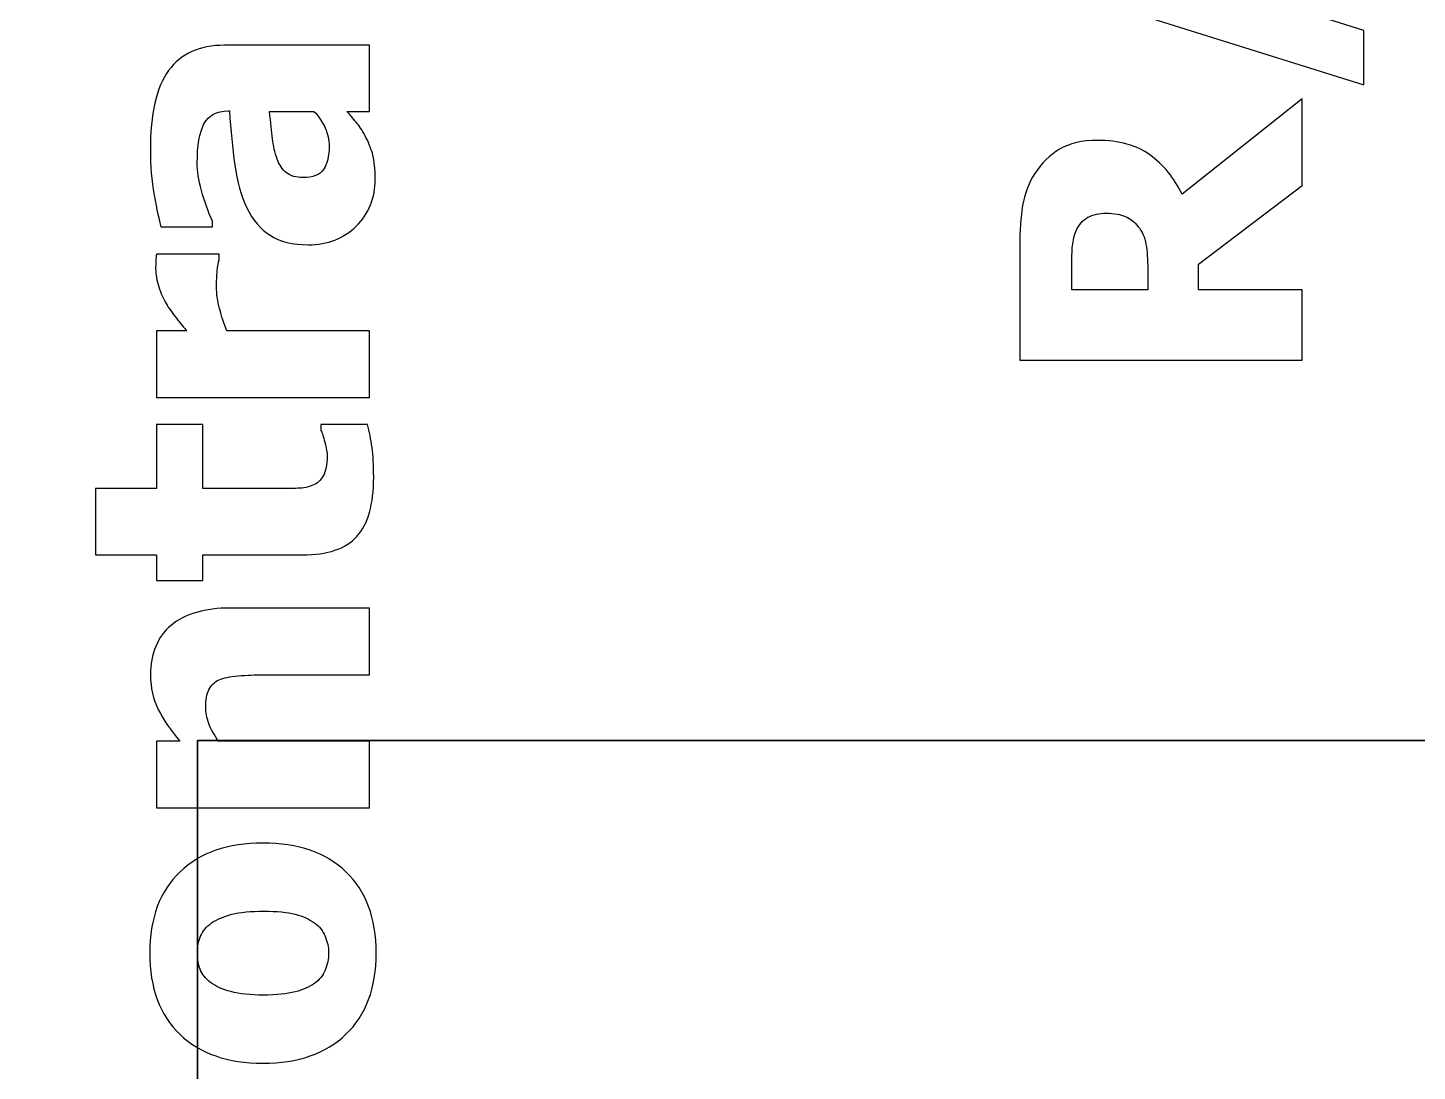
# Model space of a CAD drawing. Header units: centimetres. Extents: x -64.7 to 31.2, y -38.5 to 7.
# Drawn here: x -4.403 to -3.646, y 5.77 to 6.338 of the extents above; entities that cross this region are included whole.
import ezdxf

# ---------------------------------------------------------------- set-up
doc = ezdxf.new("R2010")
doc.units = ezdxf.units.CM
doc.header["$MEASUREMENT"] = 0
doc.layers.add('Layer 1', color=7, linetype='Continuous')

msp = doc.modelspace()

# ---------------------------------------------------------------- linework, layer by layer
at = {"layer": 'Layer 1', "color": 114, "lineweight": 35}
msp.add_open_spline([(-5.5, 6.95), (-5.5, 6.95), (2.5, 6.95), (2.5, 6.95), (2.5, 6.95), (2.5, 6.95), (2.5, 3.35), (2.5, 3.35), (2.5, 3.35), (2.5, 3.35), (-5.5, 3.35), (-5.5, 3.35), (-5.5, 3.35), (-5.5, 3.35), (-5.5, 6.95), (-5.5, 6.95)], degree=3, knots=[0, 0, 0, 0, 0.25, 0.25, 0.25, 0.25, 0.5, 0.5, 0.5, 0.5, 0.75, 0.75, 0.75, 0.75, 1, 1, 1, 1], dxfattribs=at)
at = {"layer": 'Layer 1', "color": 250, "lineweight": 35}
msp.add_open_spline([(-4.8, 6.41), (-4.8, 6.41), (1.8, 6.41), (1.8, 6.41), (1.8, 6.41), (1.8, 6.41), (1.8, 3.89), (1.8, 3.89), (1.8, 3.89), (1.8, 3.89), (-4.8, 3.89), (-4.8, 3.89), (-4.8, 3.89), (-4.8, 3.89), (-4.8, 6.41), (-4.8, 6.41)], degree=3, knots=[0, 0, 0, 0, 0.25, 0.25, 0.25, 0.25, 0.5, 0.5, 0.5, 0.5, 0.75, 0.75, 0.75, 0.75, 1, 1, 1, 1], dxfattribs=at)
at = {"layer": 'Layer 1', "color": 7}
for points, knots in [([(-3.86961, 6.39794), (-3.86961, 6.39794), (-3.6753, 6.33667), (-3.6753, 6.33667), (-3.6753, 6.33667), (-3.6753, 6.33667), (-3.6753, 6.307), (-3.6753, 6.307), (-3.6753, 6.307), (-3.6753, 6.307), (-3.86961, 6.36796), (-3.86961, 6.36796), (-3.86961, 6.36796), (-3.86961, 6.36796), (-3.86961, 6.39794), (-3.86961, 6.39794)], [0, 0, 0, 0, 0.25, 0.25, 0.25, 0.25, 0.5, 0.5, 0.5, 0.5, 0.75, 0.75, 0.75, 0.75, 1, 1, 1, 1]), ([(-4.22909, 6.2926), (-4.22701, 6.29013), (-4.22514, 6.28791), (-4.22348, 6.28594), (-4.22348, 6.28594), (-4.22186, 6.28396), (-4.2202, 6.28135), (-4.21854, 6.27803), (-4.21854, 6.27803), (-4.21696, 6.27479), (-4.21576, 6.27165), (-4.21491, 6.26858), (-4.21491, 6.26858), (-4.2141, 6.26551), (-4.21368, 6.26121), (-4.21368, 6.2557), (-4.21368, 6.2557), (-4.21368, 6.24544), (-4.21713, 6.2369), (-4.22401, 6.23013), (-4.22401, 6.23013), (-4.23089, 6.22332), (-4.23957, 6.21993), (-4.25005, 6.21993), (-4.25005, 6.21993), (-4.25866, 6.21993), (-4.26564, 6.22166), (-4.27093, 6.22512), (-4.27093, 6.22512), (-4.27622, 6.22854), (-4.28046, 6.23351), (-4.28353, 6.23997), (-4.28353, 6.23997), (-4.2867, 6.24653), (-4.28892, 6.25436), (-4.29016, 6.26346), (-4.29016, 6.26346), (-4.29139, 6.27257), (-4.29235, 6.28234), (-4.29305, 6.29282), (-4.29305, 6.29282), (-4.29305, 6.29282), (-4.29369, 6.29282), (-4.29369, 6.29282), (-4.29369, 6.29282), (-4.30007, 6.29282), (-4.30452, 6.29045), (-4.30695, 6.28572), (-4.30695, 6.28572), (-4.30939, 6.281), (-4.31062, 6.27391), (-4.31062, 6.26449), (-4.31062, 6.26449), (-4.31062, 6.26022), (-4.30984, 6.25521), (-4.30829, 6.24949), (-4.30829, 6.24949), (-4.30674, 6.24378), (-4.30476, 6.23817), (-4.30237, 6.23274), (-4.30237, 6.23274), (-4.30237, 6.23274), (-4.30237, 6.22963), (-4.30237, 6.22963), (-4.30237, 6.22963), (-4.30237, 6.22963), (-4.33038, 6.22963), (-4.33038, 6.22963), (-4.33038, 6.22963), (-4.3314, 6.23323), (-4.33263, 6.23902), (-4.33405, 6.24699), (-4.33405, 6.24699), (-4.33546, 6.255), (-4.33616, 6.26308), (-4.33616, 6.27119), (-4.33616, 6.27119), (-4.33616, 6.29119), (-4.33285, 6.30576), (-4.32618, 6.3149), (-4.32618, 6.3149), (-4.31955, 6.32404), (-4.30939, 6.32859), (-4.29573, 6.32859), (-4.29573, 6.32859), (-4.29573, 6.32859), (-4.21678, 6.32859), (-4.21678, 6.32859), (-4.21678, 6.32859), (-4.21678, 6.32859), (-4.21678, 6.2926), (-4.21678, 6.2926), (-4.21678, 6.2926), (-4.21678, 6.2926), (-4.22909, 6.2926), (-4.22909, 6.2926)], [0, 0, 0, 0, 0.041667, 0.041667, 0.041667, 0.041667, 0.083333, 0.083333, 0.083333, 0.083333, 0.125, 0.125, 0.125, 0.125, 0.166667, 0.166667, 0.166667, 0.166667, 0.208333, 0.208333, 0.208333, 0.208333, 0.25, 0.25, 0.25, 0.25, 0.291667, 0.291667, 0.291667, 0.291667, 0.333333, 0.333333, 0.333333, 0.333333, 0.375, 0.375, 0.375, 0.375, 0.416667, 0.416667, 0.416667, 0.416667, 0.458333, 0.458333, 0.458333, 0.458333, 0.5, 0.5, 0.5, 0.5, 0.541667, 0.541667, 0.541667, 0.541667, 0.583333, 0.583333, 0.583333, 0.583333, 0.625, 0.625, 0.625, 0.625, 0.666667, 0.666667, 0.666667, 0.666667, 0.708333, 0.708333, 0.708333, 0.708333, 0.75, 0.75, 0.75, 0.75, 0.791667, 0.791667, 0.791667, 0.791667, 0.833333, 0.833333, 0.833333, 0.833333, 0.875, 0.875, 0.875, 0.875, 0.916667, 0.916667, 0.916667, 0.916667, 0.958333, 0.958333, 0.958333, 0.958333, 1, 1, 1, 1]), ([(-3.70878, 6.29934), (-3.70878, 6.29934), (-3.70878, 6.25221), (-3.70878, 6.25221), (-3.70878, 6.25221), (-3.70878, 6.25221), (-3.76523, 6.20938), (-3.76523, 6.20938), (-3.76523, 6.20938), (-3.76523, 6.20938), (-3.76523, 6.19548), (-3.76523, 6.19548), (-3.76523, 6.19548), (-3.76523, 6.19548), (-3.70878, 6.19548), (-3.70878, 6.19548), (-3.70878, 6.19548), (-3.70878, 6.19548), (-3.70878, 6.15703), (-3.70878, 6.15703), (-3.70878, 6.15703), (-3.70878, 6.15703), (-3.86266, 6.15703), (-3.86266, 6.15703), (-3.86266, 6.15703), (-3.86266, 6.15703), (-3.86266, 6.21894), (-3.86266, 6.21894), (-3.86266, 6.21894), (-3.86266, 6.22748), (-3.86213, 6.23493), (-3.86108, 6.24124), (-3.86108, 6.24124), (-3.85998, 6.24759), (-3.85776, 6.25345), (-3.85441, 6.25881), (-3.85441, 6.25881), (-3.85088, 6.26435), (-3.84644, 6.26872), (-3.841, 6.27193), (-3.841, 6.27193), (-3.83561, 6.27518), (-3.82873, 6.2768), (-3.8204, 6.2768), (-3.8204, 6.2768), (-3.80862, 6.2768), (-3.79906, 6.27415), (-3.79172, 6.26886), (-3.79172, 6.26886), (-3.78438, 6.26354), (-3.77856, 6.25644), (-3.77422, 6.24755), (-3.77422, 6.24755), (-3.77422, 6.24755), (-3.70878, 6.29934), (-3.70878, 6.29934)], [0, 0, 0, 0, 0.071429, 0.071429, 0.071429, 0.071429, 0.142857, 0.142857, 0.142857, 0.142857, 0.214286, 0.214286, 0.214286, 0.214286, 0.285714, 0.285714, 0.285714, 0.285714, 0.357143, 0.357143, 0.357143, 0.357143, 0.428571, 0.428571, 0.428571, 0.428571, 0.5, 0.5, 0.5, 0.5, 0.571429, 0.571429, 0.571429, 0.571429, 0.642857, 0.642857, 0.642857, 0.642857, 0.714286, 0.714286, 0.714286, 0.714286, 0.785714, 0.785714, 0.785714, 0.785714, 0.857143, 0.857143, 0.857143, 0.857143, 0.928571, 0.928571, 0.928571, 0.928571, 1, 1, 1, 1]), ([(-4.24705, 6.2926), (-4.24705, 6.2926), (-4.27125, 6.2926), (-4.27125, 6.2926), (-4.27125, 6.2926), (-4.27061, 6.28647), (-4.27009, 6.28149), (-4.26966, 6.27772), (-4.26966, 6.27772), (-4.2692, 6.27391), (-4.26832, 6.2702), (-4.26702, 6.26653), (-4.26702, 6.26653), (-4.26592, 6.26336), (-4.26423, 6.26092), (-4.26201, 6.25916), (-4.26201, 6.25916), (-4.25975, 6.2574), (-4.25679, 6.25651), (-4.25305, 6.25651), (-4.25305, 6.25651), (-4.24761, 6.25651), (-4.24387, 6.258), (-4.24183, 6.26092), (-4.24183, 6.26092), (-4.23982, 6.26385), (-4.23879, 6.26816), (-4.23879, 6.27387), (-4.23879, 6.27387), (-4.23879, 6.27705), (-4.23953, 6.28029), (-4.24098, 6.28361), (-4.24098, 6.28361), (-4.24243, 6.28692), (-4.24444, 6.28992), (-4.24705, 6.2926)], [0, 0, 0, 0, 0.111111, 0.111111, 0.111111, 0.111111, 0.222222, 0.222222, 0.222222, 0.222222, 0.333333, 0.333333, 0.333333, 0.333333, 0.444444, 0.444444, 0.444444, 0.444444, 0.555556, 0.555556, 0.555556, 0.555556, 0.666667, 0.666667, 0.666667, 0.666667, 0.777778, 0.777778, 0.777778, 0.777778, 0.888889, 0.888889, 0.888889, 0.888889, 1, 1, 1, 1]), ([(-3.81553, 6.23711), (-3.81938, 6.23711), (-3.82273, 6.23637), (-3.82552, 6.23489), (-3.82552, 6.23489), (-3.8283, 6.23341), (-3.83045, 6.23094), (-3.83197, 6.22752), (-3.83197, 6.22752), (-3.833, 6.22508), (-3.83363, 6.2224), (-3.83391, 6.21944), (-3.83391, 6.21944), (-3.83419, 6.21647), (-3.83434, 6.21281), (-3.83434, 6.2084), (-3.83434, 6.2084), (-3.83434, 6.2084), (-3.83434, 6.19548), (-3.83434, 6.19548), (-3.83434, 6.19548), (-3.83434, 6.19548), (-3.79292, 6.19548), (-3.79292, 6.19548), (-3.79292, 6.19548), (-3.79292, 6.19548), (-3.79292, 6.20653), (-3.79292, 6.20653), (-3.79292, 6.20653), (-3.79292, 6.21192), (-3.79324, 6.21647), (-3.79391, 6.22021), (-3.79391, 6.22021), (-3.79454, 6.22399), (-3.79595, 6.22716), (-3.79807, 6.22977), (-3.79807, 6.22977), (-3.80001, 6.23224), (-3.8023, 6.23411), (-3.80502, 6.23531), (-3.80502, 6.23531), (-3.8077, 6.23651), (-3.81119, 6.23711), (-3.81553, 6.23711)], [0, 0, 0, 0, 0.090909, 0.090909, 0.090909, 0.090909, 0.181818, 0.181818, 0.181818, 0.181818, 0.272727, 0.272727, 0.272727, 0.272727, 0.363636, 0.363636, 0.363636, 0.363636, 0.454545, 0.454545, 0.454545, 0.454545, 0.545455, 0.545455, 0.545455, 0.545455, 0.636364, 0.636364, 0.636364, 0.636364, 0.727273, 0.727273, 0.727273, 0.727273, 0.818182, 0.818182, 0.818182, 0.818182, 0.909091, 0.909091, 0.909091, 0.909091, 1, 1, 1, 1]), ([(-4.29866, 6.21478), (-4.29866, 6.21478), (-4.29866, 6.21179), (-4.29866, 6.21179), (-4.29866, 6.21179), (-4.29915, 6.21041), (-4.29951, 6.2084), (-4.29975, 6.20579), (-4.29975, 6.20579), (-4.3, 6.20318), (-4.30011, 6.20028), (-4.30011, 6.19711), (-4.30011, 6.19711), (-4.30011, 6.1933), (-4.29954, 6.18935), (-4.29845, 6.18515), (-4.29845, 6.18515), (-4.29736, 6.18099), (-4.29605, 6.17693), (-4.29453, 6.17301), (-4.29453, 6.17301), (-4.29453, 6.17301), (-4.21678, 6.17301), (-4.21678, 6.17301), (-4.21678, 6.17301), (-4.21678, 6.17301), (-4.21678, 6.13685), (-4.21678, 6.13685), (-4.21678, 6.13685), (-4.21678, 6.13685), (-4.33285, 6.13685), (-4.33285, 6.13685), (-4.33285, 6.13685), (-4.33285, 6.13685), (-4.33285, 6.17301), (-4.33285, 6.17301), (-4.33285, 6.17301), (-4.33285, 6.17301), (-4.31623, 6.17301), (-4.31623, 6.17301), (-4.31623, 6.17301), (-4.31775, 6.17467), (-4.31965, 6.17697), (-4.32194, 6.17989), (-4.32194, 6.17989), (-4.32427, 6.18282), (-4.32611, 6.1855), (-4.32748, 6.1879), (-4.32748, 6.1879), (-4.32907, 6.19051), (-4.33041, 6.19358), (-4.33158, 6.19704), (-4.33158, 6.19704), (-4.3327, 6.20053), (-4.33327, 6.20381), (-4.33327, 6.20692), (-4.33327, 6.20692), (-4.33327, 6.20808), (-4.33323, 6.20942), (-4.33316, 6.21087), (-4.33316, 6.21087), (-4.33309, 6.21231), (-4.33299, 6.21362), (-4.33285, 6.21478), (-4.33285, 6.21478), (-4.33285, 6.21478), (-4.29866, 6.21478), (-4.29866, 6.21478)], [0, 0, 0, 0, 0.058824, 0.058824, 0.058824, 0.058824, 0.117647, 0.117647, 0.117647, 0.117647, 0.176471, 0.176471, 0.176471, 0.176471, 0.235294, 0.235294, 0.235294, 0.235294, 0.294118, 0.294118, 0.294118, 0.294118, 0.352941, 0.352941, 0.352941, 0.352941, 0.411765, 0.411765, 0.411765, 0.411765, 0.470588, 0.470588, 0.470588, 0.470588, 0.529412, 0.529412, 0.529412, 0.529412, 0.588235, 0.588235, 0.588235, 0.588235, 0.647059, 0.647059, 0.647059, 0.647059, 0.705882, 0.705882, 0.705882, 0.705882, 0.764706, 0.764706, 0.764706, 0.764706, 0.823529, 0.823529, 0.823529, 0.823529, 0.882353, 0.882353, 0.882353, 0.882353, 0.941176, 0.941176, 0.941176, 0.941176, 1, 1, 1, 1]), ([(-4.21452, 6.09332), (-4.21452, 6.07857), (-4.21756, 6.06785), (-4.22362, 6.06115), (-4.22362, 6.06115), (-4.22969, 6.05441), (-4.23961, 6.05106), (-4.25336, 6.05106), (-4.25336, 6.05106), (-4.25336, 6.05106), (-4.30762, 6.05106), (-4.30762, 6.05106), (-4.30762, 6.05106), (-4.30762, 6.05106), (-4.30762, 6.03719), (-4.30762, 6.03719), (-4.30762, 6.03719), (-4.30762, 6.03719), (-4.33285, 6.03719), (-4.33285, 6.03719), (-4.33285, 6.03719), (-4.33285, 6.03719), (-4.33285, 6.05106), (-4.33285, 6.05106), (-4.33285, 6.05106), (-4.33285, 6.05106), (-4.36601, 6.05106), (-4.36601, 6.05106), (-4.36601, 6.05106), (-4.36601, 6.05106), (-4.36601, 6.08722), (-4.36601, 6.08722), (-4.36601, 6.08722), (-4.36601, 6.08722), (-4.33285, 6.08722), (-4.33285, 6.08722), (-4.33285, 6.08722), (-4.33285, 6.08722), (-4.33285, 6.12207), (-4.33285, 6.12207), (-4.33285, 6.12207), (-4.33285, 6.12207), (-4.30762, 6.12207), (-4.30762, 6.12207), (-4.30762, 6.12207), (-4.30762, 6.12207), (-4.30762, 6.08722), (-4.30762, 6.08722), (-4.30762, 6.08722), (-4.30762, 6.08722), (-4.26652, 6.08722), (-4.26652, 6.08722), (-4.26652, 6.08722), (-4.26243, 6.08722), (-4.2589, 6.08725), (-4.25587, 6.08732), (-4.25587, 6.08732), (-4.25283, 6.08739), (-4.25012, 6.08796), (-4.24772, 6.08898), (-4.24772, 6.08898), (-4.24528, 6.08993), (-4.24338, 6.09166), (-4.24197, 6.0941), (-4.24197, 6.0941), (-4.24056, 6.09653), (-4.23985, 6.10009), (-4.23985, 6.10479), (-4.23985, 6.10479), (-4.23985, 6.10673), (-4.24028, 6.10927), (-4.24109, 6.11241), (-4.24109, 6.11241), (-4.24193, 6.11555), (-4.24267, 6.11773), (-4.24338, 6.11897), (-4.24338, 6.11897), (-4.24338, 6.11897), (-4.24338, 6.12207), (-4.24338, 6.12207), (-4.24338, 6.12207), (-4.24338, 6.12207), (-4.21784, 6.12207), (-4.21784, 6.12207), (-4.21784, 6.12207), (-4.21682, 6.11816), (-4.216, 6.11396), (-4.2154, 6.10955), (-4.2154, 6.10955), (-4.2148, 6.10514), (-4.21452, 6.09974), (-4.21452, 6.09332)], [0, 0, 0, 0, 0.043478, 0.043478, 0.043478, 0.043478, 0.086957, 0.086957, 0.086957, 0.086957, 0.130435, 0.130435, 0.130435, 0.130435, 0.173913, 0.173913, 0.173913, 0.173913, 0.217391, 0.217391, 0.217391, 0.217391, 0.26087, 0.26087, 0.26087, 0.26087, 0.304348, 0.304348, 0.304348, 0.304348, 0.347826, 0.347826, 0.347826, 0.347826, 0.391304, 0.391304, 0.391304, 0.391304, 0.434783, 0.434783, 0.434783, 0.434783, 0.478261, 0.478261, 0.478261, 0.478261, 0.521739, 0.521739, 0.521739, 0.521739, 0.565217, 0.565217, 0.565217, 0.565217, 0.608696, 0.608696, 0.608696, 0.608696, 0.652174, 0.652174, 0.652174, 0.652174, 0.695652, 0.695652, 0.695652, 0.695652, 0.73913, 0.73913, 0.73913, 0.73913, 0.782609, 0.782609, 0.782609, 0.782609, 0.826087, 0.826087, 0.826087, 0.826087, 0.869565, 0.869565, 0.869565, 0.869565, 0.913043, 0.913043, 0.913043, 0.913043, 0.956522, 0.956522, 0.956522, 0.956522, 1, 1, 1, 1]), ([(-4.21678, 6.02213), (-4.21678, 6.02213), (-4.21678, 5.98576), (-4.21678, 5.98576), (-4.21678, 5.98576), (-4.21678, 5.98576), (-4.27435, 5.98576), (-4.27435, 5.98576), (-4.27435, 5.98576), (-4.27901, 5.98576), (-4.2837, 5.98558), (-4.28836, 5.9852), (-4.28836, 5.9852), (-4.29298, 5.98481), (-4.29644, 5.9841), (-4.29863, 5.98308), (-4.29863, 5.98308), (-4.30124, 5.98184), (-4.30311, 5.98005), (-4.30427, 5.97768), (-4.30427, 5.97768), (-4.3054, 5.97535), (-4.30596, 5.97221), (-4.30596, 5.9683), (-4.30596, 5.9683), (-4.30596, 5.96533), (-4.3054, 5.96234), (-4.30431, 5.9593), (-4.30431, 5.9593), (-4.30321, 5.95627), (-4.30145, 5.95302), (-4.29905, 5.94956), (-4.29905, 5.94956), (-4.29905, 5.94956), (-4.21678, 5.94956), (-4.21678, 5.94956), (-4.21678, 5.94956), (-4.21678, 5.94956), (-4.21678, 5.9134), (-4.21678, 5.9134), (-4.21678, 5.9134), (-4.21678, 5.9134), (-4.33285, 5.9134), (-4.33285, 5.9134), (-4.33285, 5.9134), (-4.33285, 5.9134), (-4.33285, 5.94956), (-4.33285, 5.94956), (-4.33285, 5.94956), (-4.33285, 5.94956), (-4.32004, 5.94956), (-4.32004, 5.94956), (-4.32004, 5.94956), (-4.32505, 5.95549), (-4.329, 5.96128), (-4.33182, 5.96689), (-4.33182, 5.96689), (-4.33464, 5.9725), (-4.33606, 5.9787), (-4.33606, 5.98555), (-4.33606, 5.98555), (-4.33606, 5.9974), (-4.33232, 6.00647), (-4.32484, 6.01271), (-4.32484, 6.01271), (-4.31736, 6.01899), (-4.30653, 6.02213), (-4.29235, 6.02213), (-4.29235, 6.02213), (-4.29235, 6.02213), (-4.21678, 6.02213), (-4.21678, 6.02213)], [0, 0, 0, 0, 0.055556, 0.055556, 0.055556, 0.055556, 0.111111, 0.111111, 0.111111, 0.111111, 0.166667, 0.166667, 0.166667, 0.166667, 0.222222, 0.222222, 0.222222, 0.222222, 0.277778, 0.277778, 0.277778, 0.277778, 0.333333, 0.333333, 0.333333, 0.333333, 0.388889, 0.388889, 0.388889, 0.388889, 0.444444, 0.444444, 0.444444, 0.444444, 0.5, 0.5, 0.5, 0.5, 0.555556, 0.555556, 0.555556, 0.555556, 0.611111, 0.611111, 0.611111, 0.611111, 0.666667, 0.666667, 0.666667, 0.666667, 0.722222, 0.722222, 0.722222, 0.722222, 0.777778, 0.777778, 0.777778, 0.777778, 0.833333, 0.833333, 0.833333, 0.833333, 0.888889, 0.888889, 0.888889, 0.888889, 0.944444, 0.944444, 0.944444, 0.944444, 1, 1, 1, 1]), ([(-4.27478, 5.89417), (-4.25566, 5.89417), (-4.24063, 5.88895), (-4.22962, 5.87851), (-4.22962, 5.87851), (-4.21865, 5.86807), (-4.21315, 5.85332), (-4.21315, 5.83424), (-4.21315, 5.83424), (-4.21315, 5.81526), (-4.21865, 5.80054), (-4.22962, 5.79003), (-4.22962, 5.79003), (-4.24063, 5.77952), (-4.25566, 5.77426), (-4.27478, 5.77426), (-4.27478, 5.77426), (-4.29407, 5.77426), (-4.30917, 5.77952), (-4.32011, 5.79003), (-4.32011, 5.79003), (-4.33101, 5.80054), (-4.33648, 5.81526), (-4.33648, 5.83424), (-4.33648, 5.83424), (-4.33648, 5.85325), (-4.33098, 5.868), (-4.32, 5.87847), (-4.32, 5.87847), (-4.309, 5.88895), (-4.29393, 5.89417), (-4.27478, 5.89417)], [0, 0, 0, 0, 0.125, 0.125, 0.125, 0.125, 0.25, 0.25, 0.25, 0.25, 0.375, 0.375, 0.375, 0.375, 0.5, 0.5, 0.5, 0.5, 0.625, 0.625, 0.625, 0.625, 0.75, 0.75, 0.75, 0.75, 0.875, 0.875, 0.875, 0.875, 1, 1, 1, 1]), ([(-4.27457, 5.85706), (-4.28145, 5.85706), (-4.2872, 5.8565), (-4.29178, 5.85537), (-4.29178, 5.85537), (-4.29637, 5.8542), (-4.30004, 5.85265), (-4.30279, 5.85064), (-4.30279, 5.85064), (-4.30568, 5.84852), (-4.30769, 5.84609), (-4.30886, 5.84341), (-4.30886, 5.84341), (-4.30999, 5.84073), (-4.31055, 5.83766), (-4.31055, 5.83424), (-4.31055, 5.83424), (-4.31055, 5.83099), (-4.31006, 5.82806), (-4.30903, 5.82542), (-4.30903, 5.82542), (-4.30805, 5.82281), (-4.30614, 5.82041), (-4.30332, 5.81818), (-4.30332, 5.81818), (-4.30064, 5.81614), (-4.29693, 5.81448), (-4.29224, 5.81324), (-4.29224, 5.81324), (-4.28755, 5.81201), (-4.28166, 5.81138), (-4.27457, 5.81138), (-4.27457, 5.81138), (-4.26744, 5.81138), (-4.26172, 5.81197), (-4.25731, 5.81314), (-4.25731, 5.81314), (-4.25294, 5.8143), (-4.24945, 5.81582), (-4.24684, 5.81769), (-4.24684, 5.81769), (-4.24416, 5.81959), (-4.24218, 5.82203), (-4.24095, 5.82492), (-4.24095, 5.82492), (-4.23971, 5.82781), (-4.23908, 5.83103), (-4.23908, 5.83452), (-4.23908, 5.83452), (-4.23908, 5.83741), (-4.23971, 5.84037), (-4.24095, 5.84337), (-4.24095, 5.84337), (-4.24218, 5.84637), (-4.24405, 5.84877), (-4.24652, 5.85053), (-4.24652, 5.85053), (-4.24948, 5.85269), (-4.25305, 5.85431), (-4.25724, 5.8554), (-4.25724, 5.8554), (-4.26141, 5.8565), (-4.26719, 5.85706), (-4.27457, 5.85706)], [0, 0, 0, 0, 0.0625, 0.0625, 0.0625, 0.0625, 0.125, 0.125, 0.125, 0.125, 0.1875, 0.1875, 0.1875, 0.1875, 0.25, 0.25, 0.25, 0.25, 0.3125, 0.3125, 0.3125, 0.3125, 0.375, 0.375, 0.375, 0.375, 0.4375, 0.4375, 0.4375, 0.4375, 0.5, 0.5, 0.5, 0.5, 0.5625, 0.5625, 0.5625, 0.5625, 0.625, 0.625, 0.625, 0.625, 0.6875, 0.6875, 0.6875, 0.6875, 0.75, 0.75, 0.75, 0.75, 0.8125, 0.8125, 0.8125, 0.8125, 0.875, 0.875, 0.875, 0.875, 0.9375, 0.9375, 0.9375, 0.9375, 1, 1, 1, 1])]:
    msp.add_open_spline(points, degree=3, knots=knots, dxfattribs=at)
at = {"layer": 'Layer 1', "color": 250, "lineweight": 18}
for points, knots in [([(-3.86961, 6.39794), (-3.86961, 6.39794), (-3.6753, 6.33667), (-3.6753, 6.33667), (-3.6753, 6.33667), (-3.6753, 6.33667), (-3.6753, 6.307), (-3.6753, 6.307), (-3.6753, 6.307), (-3.6753, 6.307), (-3.86961, 6.36796), (-3.86961, 6.36796), (-3.86961, 6.36796), (-3.86961, 6.36796), (-3.86961, 6.39794), (-3.86961, 6.39794)], [0, 0, 0, 0, 0.25, 0.25, 0.25, 0.25, 0.5, 0.5, 0.5, 0.5, 0.75, 0.75, 0.75, 0.75, 1, 1, 1, 1]), ([(-4.22909, 6.2926), (-4.22701, 6.29013), (-4.22514, 6.28791), (-4.22348, 6.28594), (-4.22348, 6.28594), (-4.22186, 6.28396), (-4.2202, 6.28135), (-4.21854, 6.27803), (-4.21854, 6.27803), (-4.21696, 6.27479), (-4.21576, 6.27165), (-4.21491, 6.26858), (-4.21491, 6.26858), (-4.2141, 6.26551), (-4.21368, 6.26121), (-4.21368, 6.2557), (-4.21368, 6.2557), (-4.21368, 6.24544), (-4.21713, 6.2369), (-4.22401, 6.23013), (-4.22401, 6.23013), (-4.23089, 6.22332), (-4.23957, 6.21993), (-4.25005, 6.21993), (-4.25005, 6.21993), (-4.25866, 6.21993), (-4.26564, 6.22166), (-4.27093, 6.22512), (-4.27093, 6.22512), (-4.27622, 6.22854), (-4.28046, 6.23351), (-4.28353, 6.23997), (-4.28353, 6.23997), (-4.2867, 6.24653), (-4.28892, 6.25436), (-4.29016, 6.26346), (-4.29016, 6.26346), (-4.29139, 6.27257), (-4.29235, 6.28234), (-4.29305, 6.29282), (-4.29305, 6.29282), (-4.29305, 6.29282), (-4.29369, 6.29282), (-4.29369, 6.29282), (-4.29369, 6.29282), (-4.30007, 6.29282), (-4.30452, 6.29045), (-4.30695, 6.28572), (-4.30695, 6.28572), (-4.30939, 6.281), (-4.31062, 6.27391), (-4.31062, 6.26449), (-4.31062, 6.26449), (-4.31062, 6.26022), (-4.30984, 6.25521), (-4.30829, 6.24949), (-4.30829, 6.24949), (-4.30674, 6.24378), (-4.30476, 6.23817), (-4.30237, 6.23274), (-4.30237, 6.23274), (-4.30237, 6.23274), (-4.30237, 6.22963), (-4.30237, 6.22963), (-4.30237, 6.22963), (-4.30237, 6.22963), (-4.33038, 6.22963), (-4.33038, 6.22963), (-4.33038, 6.22963), (-4.3314, 6.23323), (-4.33263, 6.23902), (-4.33405, 6.24699), (-4.33405, 6.24699), (-4.33546, 6.255), (-4.33616, 6.26308), (-4.33616, 6.27119), (-4.33616, 6.27119), (-4.33616, 6.29119), (-4.33285, 6.30576), (-4.32618, 6.3149), (-4.32618, 6.3149), (-4.31955, 6.32404), (-4.30939, 6.32859), (-4.29573, 6.32859), (-4.29573, 6.32859), (-4.29573, 6.32859), (-4.21678, 6.32859), (-4.21678, 6.32859), (-4.21678, 6.32859), (-4.21678, 6.32859), (-4.21678, 6.2926), (-4.21678, 6.2926), (-4.21678, 6.2926), (-4.21678, 6.2926), (-4.22909, 6.2926), (-4.22909, 6.2926)], [0, 0, 0, 0, 0.041667, 0.041667, 0.041667, 0.041667, 0.083333, 0.083333, 0.083333, 0.083333, 0.125, 0.125, 0.125, 0.125, 0.166667, 0.166667, 0.166667, 0.166667, 0.208333, 0.208333, 0.208333, 0.208333, 0.25, 0.25, 0.25, 0.25, 0.291667, 0.291667, 0.291667, 0.291667, 0.333333, 0.333333, 0.333333, 0.333333, 0.375, 0.375, 0.375, 0.375, 0.416667, 0.416667, 0.416667, 0.416667, 0.458333, 0.458333, 0.458333, 0.458333, 0.5, 0.5, 0.5, 0.5, 0.541667, 0.541667, 0.541667, 0.541667, 0.583333, 0.583333, 0.583333, 0.583333, 0.625, 0.625, 0.625, 0.625, 0.666667, 0.666667, 0.666667, 0.666667, 0.708333, 0.708333, 0.708333, 0.708333, 0.75, 0.75, 0.75, 0.75, 0.791667, 0.791667, 0.791667, 0.791667, 0.833333, 0.833333, 0.833333, 0.833333, 0.875, 0.875, 0.875, 0.875, 0.916667, 0.916667, 0.916667, 0.916667, 0.958333, 0.958333, 0.958333, 0.958333, 1, 1, 1, 1]), ([(-3.70878, 6.29934), (-3.70878, 6.29934), (-3.70878, 6.25221), (-3.70878, 6.25221), (-3.70878, 6.25221), (-3.70878, 6.25221), (-3.76523, 6.20938), (-3.76523, 6.20938), (-3.76523, 6.20938), (-3.76523, 6.20938), (-3.76523, 6.19548), (-3.76523, 6.19548), (-3.76523, 6.19548), (-3.76523, 6.19548), (-3.70878, 6.19548), (-3.70878, 6.19548), (-3.70878, 6.19548), (-3.70878, 6.19548), (-3.70878, 6.15703), (-3.70878, 6.15703), (-3.70878, 6.15703), (-3.70878, 6.15703), (-3.86266, 6.15703), (-3.86266, 6.15703), (-3.86266, 6.15703), (-3.86266, 6.15703), (-3.86266, 6.21894), (-3.86266, 6.21894), (-3.86266, 6.21894), (-3.86266, 6.22748), (-3.86213, 6.23493), (-3.86108, 6.24124), (-3.86108, 6.24124), (-3.85998, 6.24759), (-3.85776, 6.25345), (-3.85441, 6.25881), (-3.85441, 6.25881), (-3.85088, 6.26435), (-3.84644, 6.26872), (-3.841, 6.27193), (-3.841, 6.27193), (-3.83561, 6.27518), (-3.82873, 6.2768), (-3.8204, 6.2768), (-3.8204, 6.2768), (-3.80862, 6.2768), (-3.79906, 6.27415), (-3.79172, 6.26886), (-3.79172, 6.26886), (-3.78438, 6.26354), (-3.77856, 6.25644), (-3.77422, 6.24755), (-3.77422, 6.24755), (-3.77422, 6.24755), (-3.70878, 6.29934), (-3.70878, 6.29934)], [0, 0, 0, 0, 0.071429, 0.071429, 0.071429, 0.071429, 0.142857, 0.142857, 0.142857, 0.142857, 0.214286, 0.214286, 0.214286, 0.214286, 0.285714, 0.285714, 0.285714, 0.285714, 0.357143, 0.357143, 0.357143, 0.357143, 0.428571, 0.428571, 0.428571, 0.428571, 0.5, 0.5, 0.5, 0.5, 0.571429, 0.571429, 0.571429, 0.571429, 0.642857, 0.642857, 0.642857, 0.642857, 0.714286, 0.714286, 0.714286, 0.714286, 0.785714, 0.785714, 0.785714, 0.785714, 0.857143, 0.857143, 0.857143, 0.857143, 0.928571, 0.928571, 0.928571, 0.928571, 1, 1, 1, 1]), ([(-4.24705, 6.2926), (-4.24705, 6.2926), (-4.27125, 6.2926), (-4.27125, 6.2926), (-4.27125, 6.2926), (-4.27061, 6.28647), (-4.27009, 6.28149), (-4.26966, 6.27772), (-4.26966, 6.27772), (-4.2692, 6.27391), (-4.26832, 6.2702), (-4.26702, 6.26653), (-4.26702, 6.26653), (-4.26592, 6.26336), (-4.26423, 6.26092), (-4.26201, 6.25916), (-4.26201, 6.25916), (-4.25975, 6.2574), (-4.25679, 6.25651), (-4.25305, 6.25651), (-4.25305, 6.25651), (-4.24761, 6.25651), (-4.24387, 6.258), (-4.24183, 6.26092), (-4.24183, 6.26092), (-4.23982, 6.26385), (-4.23879, 6.26816), (-4.23879, 6.27387), (-4.23879, 6.27387), (-4.23879, 6.27705), (-4.23953, 6.28029), (-4.24098, 6.28361), (-4.24098, 6.28361), (-4.24243, 6.28692), (-4.24444, 6.28992), (-4.24705, 6.2926)], [0, 0, 0, 0, 0.111111, 0.111111, 0.111111, 0.111111, 0.222222, 0.222222, 0.222222, 0.222222, 0.333333, 0.333333, 0.333333, 0.333333, 0.444444, 0.444444, 0.444444, 0.444444, 0.555556, 0.555556, 0.555556, 0.555556, 0.666667, 0.666667, 0.666667, 0.666667, 0.777778, 0.777778, 0.777778, 0.777778, 0.888889, 0.888889, 0.888889, 0.888889, 1, 1, 1, 1]), ([(-3.81553, 6.23711), (-3.81938, 6.23711), (-3.82273, 6.23637), (-3.82552, 6.23489), (-3.82552, 6.23489), (-3.8283, 6.23341), (-3.83045, 6.23094), (-3.83197, 6.22752), (-3.83197, 6.22752), (-3.833, 6.22508), (-3.83363, 6.2224), (-3.83391, 6.21944), (-3.83391, 6.21944), (-3.83419, 6.21647), (-3.83434, 6.21281), (-3.83434, 6.2084), (-3.83434, 6.2084), (-3.83434, 6.2084), (-3.83434, 6.19548), (-3.83434, 6.19548), (-3.83434, 6.19548), (-3.83434, 6.19548), (-3.79292, 6.19548), (-3.79292, 6.19548), (-3.79292, 6.19548), (-3.79292, 6.19548), (-3.79292, 6.20653), (-3.79292, 6.20653), (-3.79292, 6.20653), (-3.79292, 6.21192), (-3.79324, 6.21647), (-3.79391, 6.22021), (-3.79391, 6.22021), (-3.79454, 6.22399), (-3.79595, 6.22716), (-3.79807, 6.22977), (-3.79807, 6.22977), (-3.80001, 6.23224), (-3.8023, 6.23411), (-3.80502, 6.23531), (-3.80502, 6.23531), (-3.8077, 6.23651), (-3.81119, 6.23711), (-3.81553, 6.23711)], [0, 0, 0, 0, 0.090909, 0.090909, 0.090909, 0.090909, 0.181818, 0.181818, 0.181818, 0.181818, 0.272727, 0.272727, 0.272727, 0.272727, 0.363636, 0.363636, 0.363636, 0.363636, 0.454545, 0.454545, 0.454545, 0.454545, 0.545455, 0.545455, 0.545455, 0.545455, 0.636364, 0.636364, 0.636364, 0.636364, 0.727273, 0.727273, 0.727273, 0.727273, 0.818182, 0.818182, 0.818182, 0.818182, 0.909091, 0.909091, 0.909091, 0.909091, 1, 1, 1, 1]), ([(-4.29866, 6.21478), (-4.29866, 6.21478), (-4.29866, 6.21179), (-4.29866, 6.21179), (-4.29866, 6.21179), (-4.29915, 6.21041), (-4.29951, 6.2084), (-4.29975, 6.20579), (-4.29975, 6.20579), (-4.3, 6.20318), (-4.30011, 6.20028), (-4.30011, 6.19711), (-4.30011, 6.19711), (-4.30011, 6.1933), (-4.29954, 6.18935), (-4.29845, 6.18515), (-4.29845, 6.18515), (-4.29736, 6.18099), (-4.29605, 6.17693), (-4.29453, 6.17301), (-4.29453, 6.17301), (-4.29453, 6.17301), (-4.21678, 6.17301), (-4.21678, 6.17301), (-4.21678, 6.17301), (-4.21678, 6.17301), (-4.21678, 6.13685), (-4.21678, 6.13685), (-4.21678, 6.13685), (-4.21678, 6.13685), (-4.33285, 6.13685), (-4.33285, 6.13685), (-4.33285, 6.13685), (-4.33285, 6.13685), (-4.33285, 6.17301), (-4.33285, 6.17301), (-4.33285, 6.17301), (-4.33285, 6.17301), (-4.31623, 6.17301), (-4.31623, 6.17301), (-4.31623, 6.17301), (-4.31775, 6.17467), (-4.31965, 6.17697), (-4.32194, 6.17989), (-4.32194, 6.17989), (-4.32427, 6.18282), (-4.32611, 6.1855), (-4.32748, 6.1879), (-4.32748, 6.1879), (-4.32907, 6.19051), (-4.33041, 6.19358), (-4.33158, 6.19704), (-4.33158, 6.19704), (-4.3327, 6.20053), (-4.33327, 6.20381), (-4.33327, 6.20692), (-4.33327, 6.20692), (-4.33327, 6.20808), (-4.33323, 6.20942), (-4.33316, 6.21087), (-4.33316, 6.21087), (-4.33309, 6.21231), (-4.33299, 6.21362), (-4.33285, 6.21478), (-4.33285, 6.21478), (-4.33285, 6.21478), (-4.29866, 6.21478), (-4.29866, 6.21478)], [0, 0, 0, 0, 0.058824, 0.058824, 0.058824, 0.058824, 0.117647, 0.117647, 0.117647, 0.117647, 0.176471, 0.176471, 0.176471, 0.176471, 0.235294, 0.235294, 0.235294, 0.235294, 0.294118, 0.294118, 0.294118, 0.294118, 0.352941, 0.352941, 0.352941, 0.352941, 0.411765, 0.411765, 0.411765, 0.411765, 0.470588, 0.470588, 0.470588, 0.470588, 0.529412, 0.529412, 0.529412, 0.529412, 0.588235, 0.588235, 0.588235, 0.588235, 0.647059, 0.647059, 0.647059, 0.647059, 0.705882, 0.705882, 0.705882, 0.705882, 0.764706, 0.764706, 0.764706, 0.764706, 0.823529, 0.823529, 0.823529, 0.823529, 0.882353, 0.882353, 0.882353, 0.882353, 0.941176, 0.941176, 0.941176, 0.941176, 1, 1, 1, 1]), ([(-4.21452, 6.09332), (-4.21452, 6.07857), (-4.21756, 6.06785), (-4.22362, 6.06115), (-4.22362, 6.06115), (-4.22969, 6.05441), (-4.23961, 6.05106), (-4.25336, 6.05106), (-4.25336, 6.05106), (-4.25336, 6.05106), (-4.30762, 6.05106), (-4.30762, 6.05106), (-4.30762, 6.05106), (-4.30762, 6.05106), (-4.30762, 6.03719), (-4.30762, 6.03719), (-4.30762, 6.03719), (-4.30762, 6.03719), (-4.33285, 6.03719), (-4.33285, 6.03719), (-4.33285, 6.03719), (-4.33285, 6.03719), (-4.33285, 6.05106), (-4.33285, 6.05106), (-4.33285, 6.05106), (-4.33285, 6.05106), (-4.36601, 6.05106), (-4.36601, 6.05106), (-4.36601, 6.05106), (-4.36601, 6.05106), (-4.36601, 6.08722), (-4.36601, 6.08722), (-4.36601, 6.08722), (-4.36601, 6.08722), (-4.33285, 6.08722), (-4.33285, 6.08722), (-4.33285, 6.08722), (-4.33285, 6.08722), (-4.33285, 6.12207), (-4.33285, 6.12207), (-4.33285, 6.12207), (-4.33285, 6.12207), (-4.30762, 6.12207), (-4.30762, 6.12207), (-4.30762, 6.12207), (-4.30762, 6.12207), (-4.30762, 6.08722), (-4.30762, 6.08722), (-4.30762, 6.08722), (-4.30762, 6.08722), (-4.26652, 6.08722), (-4.26652, 6.08722), (-4.26652, 6.08722), (-4.26243, 6.08722), (-4.2589, 6.08725), (-4.25587, 6.08732), (-4.25587, 6.08732), (-4.25283, 6.08739), (-4.25012, 6.08796), (-4.24772, 6.08898), (-4.24772, 6.08898), (-4.24528, 6.08993), (-4.24338, 6.09166), (-4.24197, 6.0941), (-4.24197, 6.0941), (-4.24056, 6.09653), (-4.23985, 6.10009), (-4.23985, 6.10479), (-4.23985, 6.10479), (-4.23985, 6.10673), (-4.24028, 6.10927), (-4.24109, 6.11241), (-4.24109, 6.11241), (-4.24193, 6.11555), (-4.24267, 6.11773), (-4.24338, 6.11897), (-4.24338, 6.11897), (-4.24338, 6.11897), (-4.24338, 6.12207), (-4.24338, 6.12207), (-4.24338, 6.12207), (-4.24338, 6.12207), (-4.21784, 6.12207), (-4.21784, 6.12207), (-4.21784, 6.12207), (-4.21682, 6.11816), (-4.216, 6.11396), (-4.2154, 6.10955), (-4.2154, 6.10955), (-4.2148, 6.10514), (-4.21452, 6.09974), (-4.21452, 6.09332)], [0, 0, 0, 0, 0.043478, 0.043478, 0.043478, 0.043478, 0.086957, 0.086957, 0.086957, 0.086957, 0.130435, 0.130435, 0.130435, 0.130435, 0.173913, 0.173913, 0.173913, 0.173913, 0.217391, 0.217391, 0.217391, 0.217391, 0.26087, 0.26087, 0.26087, 0.26087, 0.304348, 0.304348, 0.304348, 0.304348, 0.347826, 0.347826, 0.347826, 0.347826, 0.391304, 0.391304, 0.391304, 0.391304, 0.434783, 0.434783, 0.434783, 0.434783, 0.478261, 0.478261, 0.478261, 0.478261, 0.521739, 0.521739, 0.521739, 0.521739, 0.565217, 0.565217, 0.565217, 0.565217, 0.608696, 0.608696, 0.608696, 0.608696, 0.652174, 0.652174, 0.652174, 0.652174, 0.695652, 0.695652, 0.695652, 0.695652, 0.73913, 0.73913, 0.73913, 0.73913, 0.782609, 0.782609, 0.782609, 0.782609, 0.826087, 0.826087, 0.826087, 0.826087, 0.869565, 0.869565, 0.869565, 0.869565, 0.913043, 0.913043, 0.913043, 0.913043, 0.956522, 0.956522, 0.956522, 0.956522, 1, 1, 1, 1]), ([(-4.21678, 6.02213), (-4.21678, 6.02213), (-4.21678, 5.98576), (-4.21678, 5.98576), (-4.21678, 5.98576), (-4.21678, 5.98576), (-4.27435, 5.98576), (-4.27435, 5.98576), (-4.27435, 5.98576), (-4.27901, 5.98576), (-4.2837, 5.98558), (-4.28836, 5.9852), (-4.28836, 5.9852), (-4.29298, 5.98481), (-4.29644, 5.9841), (-4.29863, 5.98308), (-4.29863, 5.98308), (-4.30124, 5.98184), (-4.30311, 5.98005), (-4.30427, 5.97768), (-4.30427, 5.97768), (-4.3054, 5.97535), (-4.30596, 5.97221), (-4.30596, 5.9683), (-4.30596, 5.9683), (-4.30596, 5.96533), (-4.3054, 5.96234), (-4.30431, 5.9593), (-4.30431, 5.9593), (-4.30321, 5.95627), (-4.30145, 5.95302), (-4.29905, 5.94956), (-4.29905, 5.94956), (-4.29905, 5.94956), (-4.21678, 5.94956), (-4.21678, 5.94956), (-4.21678, 5.94956), (-4.21678, 5.94956), (-4.21678, 5.9134), (-4.21678, 5.9134), (-4.21678, 5.9134), (-4.21678, 5.9134), (-4.33285, 5.9134), (-4.33285, 5.9134), (-4.33285, 5.9134), (-4.33285, 5.9134), (-4.33285, 5.94956), (-4.33285, 5.94956), (-4.33285, 5.94956), (-4.33285, 5.94956), (-4.32004, 5.94956), (-4.32004, 5.94956), (-4.32004, 5.94956), (-4.32505, 5.95549), (-4.329, 5.96128), (-4.33182, 5.96689), (-4.33182, 5.96689), (-4.33464, 5.9725), (-4.33606, 5.9787), (-4.33606, 5.98555), (-4.33606, 5.98555), (-4.33606, 5.9974), (-4.33232, 6.00647), (-4.32484, 6.01271), (-4.32484, 6.01271), (-4.31736, 6.01899), (-4.30653, 6.02213), (-4.29235, 6.02213), (-4.29235, 6.02213), (-4.29235, 6.02213), (-4.21678, 6.02213), (-4.21678, 6.02213)], [0, 0, 0, 0, 0.055556, 0.055556, 0.055556, 0.055556, 0.111111, 0.111111, 0.111111, 0.111111, 0.166667, 0.166667, 0.166667, 0.166667, 0.222222, 0.222222, 0.222222, 0.222222, 0.277778, 0.277778, 0.277778, 0.277778, 0.333333, 0.333333, 0.333333, 0.333333, 0.388889, 0.388889, 0.388889, 0.388889, 0.444444, 0.444444, 0.444444, 0.444444, 0.5, 0.5, 0.5, 0.5, 0.555556, 0.555556, 0.555556, 0.555556, 0.611111, 0.611111, 0.611111, 0.611111, 0.666667, 0.666667, 0.666667, 0.666667, 0.722222, 0.722222, 0.722222, 0.722222, 0.777778, 0.777778, 0.777778, 0.777778, 0.833333, 0.833333, 0.833333, 0.833333, 0.888889, 0.888889, 0.888889, 0.888889, 0.944444, 0.944444, 0.944444, 0.944444, 1, 1, 1, 1]), ([(-4.27478, 5.89417), (-4.25566, 5.89417), (-4.24063, 5.88895), (-4.22962, 5.87851), (-4.22962, 5.87851), (-4.21865, 5.86807), (-4.21315, 5.85332), (-4.21315, 5.83424), (-4.21315, 5.83424), (-4.21315, 5.81526), (-4.21865, 5.80054), (-4.22962, 5.79003), (-4.22962, 5.79003), (-4.24063, 5.77952), (-4.25566, 5.77426), (-4.27478, 5.77426), (-4.27478, 5.77426), (-4.29407, 5.77426), (-4.30917, 5.77952), (-4.32011, 5.79003), (-4.32011, 5.79003), (-4.33101, 5.80054), (-4.33648, 5.81526), (-4.33648, 5.83424), (-4.33648, 5.83424), (-4.33648, 5.85325), (-4.33098, 5.868), (-4.32, 5.87847), (-4.32, 5.87847), (-4.309, 5.88895), (-4.29393, 5.89417), (-4.27478, 5.89417)], [0, 0, 0, 0, 0.125, 0.125, 0.125, 0.125, 0.25, 0.25, 0.25, 0.25, 0.375, 0.375, 0.375, 0.375, 0.5, 0.5, 0.5, 0.5, 0.625, 0.625, 0.625, 0.625, 0.75, 0.75, 0.75, 0.75, 0.875, 0.875, 0.875, 0.875, 1, 1, 1, 1]), ([(-4.27457, 5.85706), (-4.28145, 5.85706), (-4.2872, 5.8565), (-4.29178, 5.85537), (-4.29178, 5.85537), (-4.29637, 5.8542), (-4.30004, 5.85265), (-4.30279, 5.85064), (-4.30279, 5.85064), (-4.30568, 5.84852), (-4.30769, 5.84609), (-4.30886, 5.84341), (-4.30886, 5.84341), (-4.30999, 5.84073), (-4.31055, 5.83766), (-4.31055, 5.83424), (-4.31055, 5.83424), (-4.31055, 5.83099), (-4.31006, 5.82806), (-4.30903, 5.82542), (-4.30903, 5.82542), (-4.30805, 5.82281), (-4.30614, 5.82041), (-4.30332, 5.81818), (-4.30332, 5.81818), (-4.30064, 5.81614), (-4.29693, 5.81448), (-4.29224, 5.81324), (-4.29224, 5.81324), (-4.28755, 5.81201), (-4.28166, 5.81138), (-4.27457, 5.81138), (-4.27457, 5.81138), (-4.26744, 5.81138), (-4.26172, 5.81197), (-4.25731, 5.81314), (-4.25731, 5.81314), (-4.25294, 5.8143), (-4.24945, 5.81582), (-4.24684, 5.81769), (-4.24684, 5.81769), (-4.24416, 5.81959), (-4.24218, 5.82203), (-4.24095, 5.82492), (-4.24095, 5.82492), (-4.23971, 5.82781), (-4.23908, 5.83103), (-4.23908, 5.83452), (-4.23908, 5.83452), (-4.23908, 5.83741), (-4.23971, 5.84037), (-4.24095, 5.84337), (-4.24095, 5.84337), (-4.24218, 5.84637), (-4.24405, 5.84877), (-4.24652, 5.85053), (-4.24652, 5.85053), (-4.24948, 5.85269), (-4.25305, 5.85431), (-4.25724, 5.8554), (-4.25724, 5.8554), (-4.26141, 5.8565), (-4.26719, 5.85706), (-4.27457, 5.85706)], [0, 0, 0, 0, 0.0625, 0.0625, 0.0625, 0.0625, 0.125, 0.125, 0.125, 0.125, 0.1875, 0.1875, 0.1875, 0.1875, 0.25, 0.25, 0.25, 0.25, 0.3125, 0.3125, 0.3125, 0.3125, 0.375, 0.375, 0.375, 0.375, 0.4375, 0.4375, 0.4375, 0.4375, 0.5, 0.5, 0.5, 0.5, 0.5625, 0.5625, 0.5625, 0.5625, 0.625, 0.625, 0.625, 0.625, 0.6875, 0.6875, 0.6875, 0.6875, 0.75, 0.75, 0.75, 0.75, 0.8125, 0.8125, 0.8125, 0.8125, 0.875, 0.875, 0.875, 0.875, 0.9375, 0.9375, 0.9375, 0.9375, 1, 1, 1, 1])]:
    msp.add_open_spline(points, degree=3, knots=knots, dxfattribs=at)
at = {"layer": 'Layer 1', "color": 52, "lineweight": 35}
msp.add_open_spline([(-4.3105, 5.95), (-4.3105, 5.95), (1.3105, 5.95), (1.3105, 5.95), (1.3105, 5.95), (1.3105, 5.95), (1.3105, 4.35), (1.3105, 4.35), (1.3105, 4.35), (1.3105, 4.35), (-4.3105, 4.35), (-4.3105, 4.35), (-4.3105, 4.35), (-4.3105, 4.35), (-4.3105, 5.95), (-4.3105, 5.95)], degree=3, knots=[0, 0, 0, 0, 0.25, 0.25, 0.25, 0.25, 0.5, 0.5, 0.5, 0.5, 0.75, 0.75, 0.75, 0.75, 1, 1, 1, 1], dxfattribs=at)

doc.saveas('drawing.dxf')
